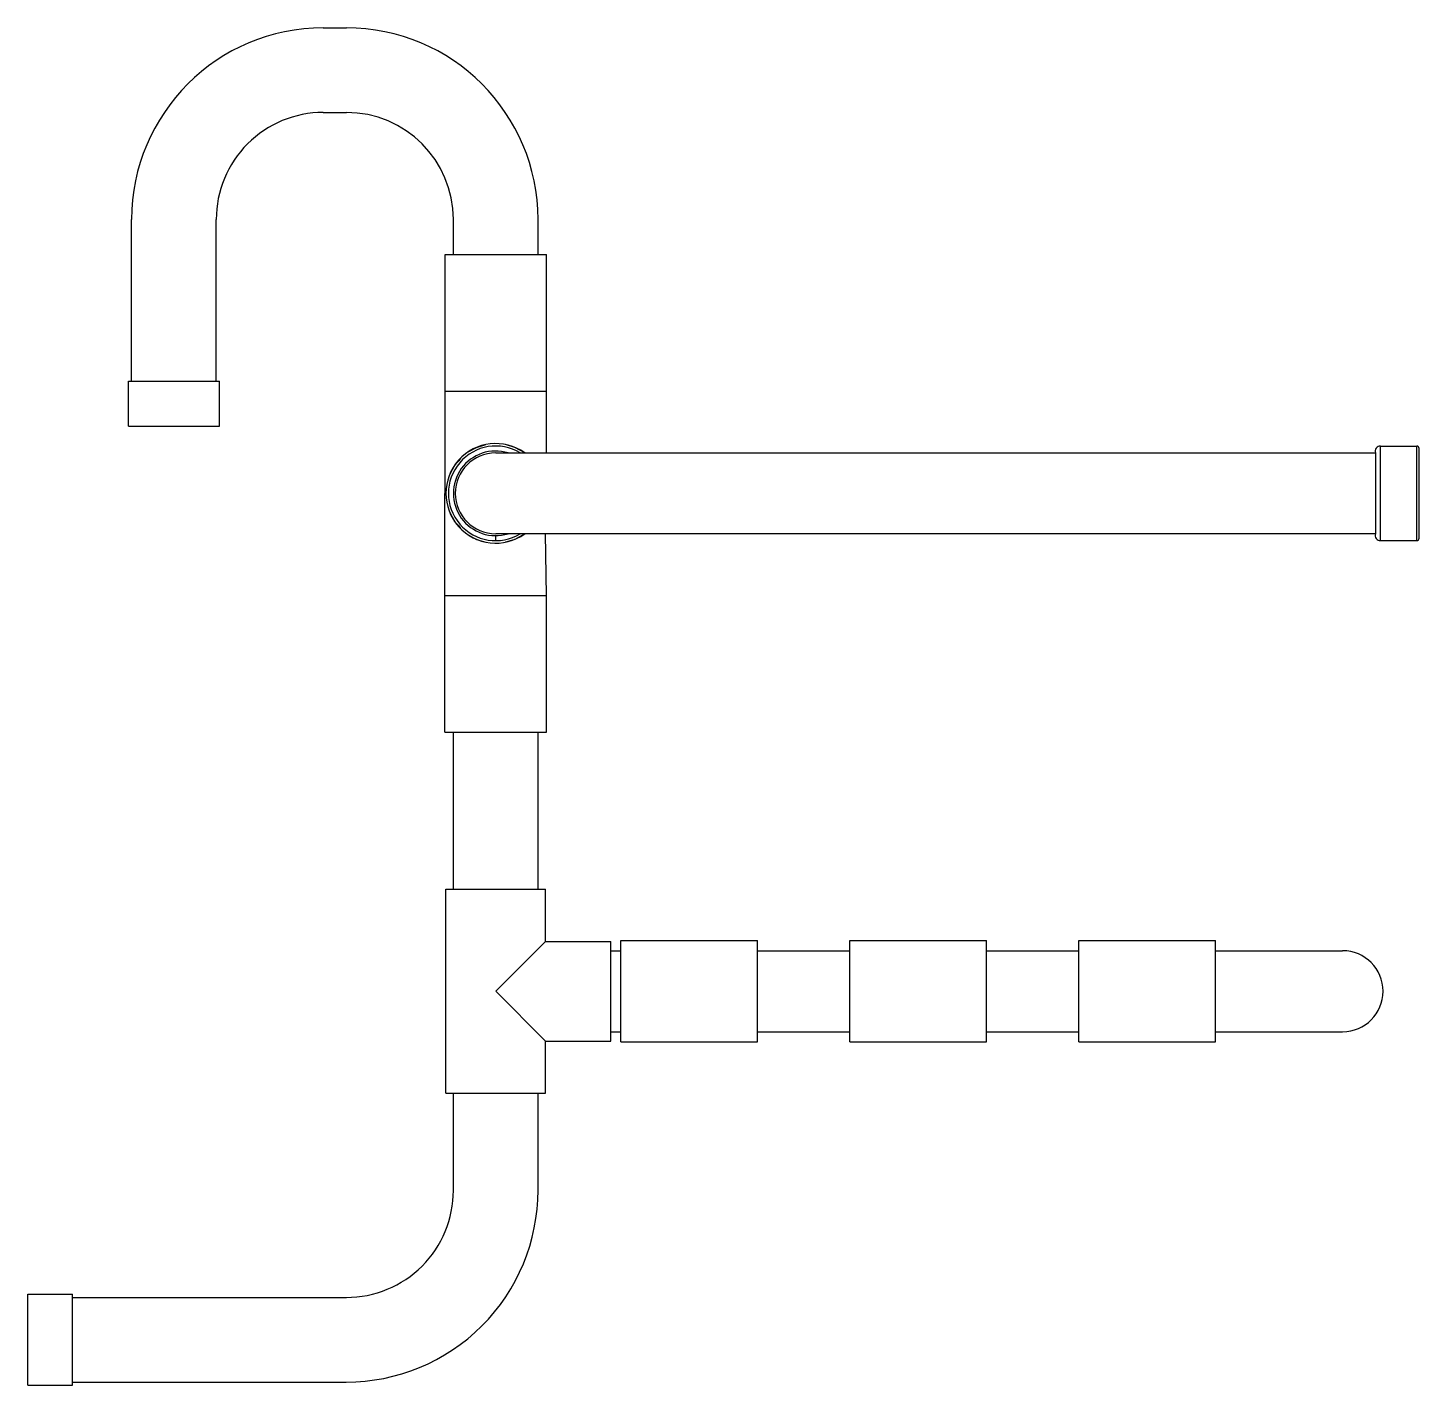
# Model space of a CAD drawing. Extents: x 0.319 to 0.884, y 87.628 to 88.179.
import ezdxf

# ---------------------------------------------------------------- set-up
doc = ezdxf.new("R2010")
doc.units = 0
doc.header["$LTSCALE"] = 0.377450967602351
doc.header["$MEASUREMENT"] = 0
doc.linetypes.add('CONTINU', pattern=[0])
doc.layers.get('0').update_dxf_attribs({"linetype": 'CONTINUOUS'})

msp = doc.modelspace()

# ---------------------------------------------------------------- linework, layer by layer
at = {"linetype": 'CONTINU'}
for p, q in [((0.3614445689359845, 88.03539542545157), (0.3614445367962951, 88.10111238722854)), ((0.3958195831982827, 88.03539542545157), (0.3958195799849867, 88.1011125781255)), ((0.492128297475559, 88.08695515711399), (0.4921282685484657, 88.10111272401522)), ((0.5265032988819539, 88.08695515711399), (0.52650331173755, 88.10111255369802)), ((0.3601807822141016, 88.03539542545157), (0.3970833570642622, 88.03539542545157)), ((0.3601807822141015, 88.0171969172259), (0.3601807822141016, 88.03539542545157)), ((0.3970833313524555, 88.0171969172259), (0.3970833570642622, 88.03539542545157)), ((0.488726824718438, 87.94844688870131), (0.4887524208219869, 88.03135131822627)), ((0.3601807822141015, 88.0171969172259), (0.3970833313524555, 88.0171969172259))]:
    msp.add_line(p, q, dxfattribs=at)
at = {"linetype": 'CONTINUOUS'}
for p, q in [((0.4887524208219869, 88.08695515711396), (0.529970420821987, 88.08695515711399)), ((0.4887524208219868, 88.03135131822627), (0.4887524208219869, 88.08695515711396)), ((0.5299704208219869, 88.00632832176356), (0.529970420821987, 88.08695515711399)), ((0.4887524208219868, 88.03135131822627), (0.5299704208219869, 88.03135131822627)), ((0.8687388798225546, 87.97068960346378), (0.8687388798225546, 88.00910860346379)), ((0.8687388798225546, 88.00910860346379), (0.8834098798225544, 88.00910860346377)), ((0.8833988798225546, 87.97068960346378), (0.8833988798225546, 88.00910860346379)), ((0.8844098798225547, 87.97168960346379), (0.8844098798225544, 88.00810860346377)), ((0.8687388798225546, 87.97068960346378), (0.8834098798225547, 87.97068960346378))]:
    msp.add_line(p, q, dxfattribs=at)
at = {"linetype": 'CONTINU'}
for points in [[(0.4392938772852216, 88.17896162405486, 0.4142131723622369), (0.3614445367962951, 88.10111238722854)], [(0.4392950466536971, 88.14458663227467, 0.4142198025614536), (0.3958195799849867, 88.1011125781255)], [(0.5211045745114249, 88.00632768254404, 1.948399165645067), (0.5211048085824419, 87.97347079519513)], [(0.5192714322355392, 88.00632757292315, 1.775288989780118), (0.5192715864597042, 87.97347072746429)], [(0.5143645684484436, 88.00632832134254, 1.353443629932301), (0.5143645684484429, 87.97346988558503)], [(0.5093158753141764, 88.00632832120634, 0.9999999999999999), (0.5093158753141764, 87.97346988572123)], [(0.8533104407994002, 87.7712640600366, 0.9999999999999999), (0.8533104407994002, 87.80412244731207)], [(0.4485833150697859, 87.6289616079805, 0.4145987835965091), (0.5265032988819539, 87.70684246211559)], [(0.4486540676681368, 87.6633366222428, 0.4142136422241267), (0.4921282974755574, 87.70681086390253)]]:
    msp.add_lwpolyline(points, format="xyb", dxfattribs=at)
for points in [[(0.4392938772852216, 88.17896162405486), (0.4486552365653715, 88.17896159190613)], [(0.4392950466536971, 88.14458663227467), (0.4486562211538198, 88.14458658724139)], [(0.4980813970715939, 88.00671159103862), (0.5015778042469251, 88.0085804794189)], [(0.5015778042469251, 88.0085804794189), (0.5053710413744613, 88.009731185615)], [(0.517054030539764, 88.00858046363936), (0.5132607446076258, 88.00973113419138)], [(0.5211045745114249, 88.00632768254404), (0.517054030539764, 88.00858046363936)], [(0.5093158753141764, 88.00632832120634), (0.8667148798225546, 88.00632833084826), (0.8667148798225545, 87.9734698760793), (0.5093158753141764, 87.97346988572123)], [(0.4925234172367458, 88.0011633431226), (0.4906345122149814, 87.99763717453104)], [(0.4906325516897221, 87.98216576336897), (0.4925232629659058, 87.97863506949943)], [(0.4980814099274972, 87.97308666731257), (0.5015778042469251, 87.97121772750869)], [(0.5211048085824419, 87.97347079519513), (0.5170539785211862, 87.97121772750869)], [(0.5299446956468955, 87.94844688870131), (0.5295364821481575, 87.97346992750292)], [(0.5015778042469251, 87.97121772750869), (0.5053710478024129, 87.97006702131259)], [(0.5093158945980315, 87.97068953307806), (0.5093158945980315, 87.97271167989618)], [(0.5170539785211862, 87.97121772750869), (0.513260722109795, 87.9700670727362)], [(0.488726824718438, 87.94844688870131), (0.5299446956468955, 87.94844688870131)], [(0.4887268568581964, 87.89284027293846), (0.488726824718438, 87.94844688870131)], [(0.5299446956468955, 87.89284027293846), (0.5299446956468955, 87.94844688870131)], [(0.4887268568581964, 87.89284027293846), (0.5299446956468955, 87.89284027293846)], [(0.492128297475559, 87.82914544272501), (0.492128297475559, 87.89284027293846)], [(0.5265032988819539, 87.82914544272501), (0.5265032988819539, 87.89284027293846)], [(0.4890952106286304, 87.82914544272501), (0.5295363889428583, 87.82914544272501)], [(0.4890952106286304, 87.74624101320005), (0.4890952106286304, 87.82914544272501)], [(0.52953639537081, 87.80791381551265), (0.5295363889428583, 87.82914544272501)], [(0.5093158046067081, 87.78769322796252), (0.52953639537081, 87.80791381551265)], [(0.52953639537081, 87.80791381551265), (0.5560677337478748, 87.80791381551265)], [(0.5560677337478748, 87.7674726404124), (0.5560677337478748, 87.80791381551265)], [(0.5560677337478748, 87.804122455347), (0.5601118514185988, 87.804122455347)], [(0.5601118514185988, 87.8083220418673), (0.6157184695919271, 87.8083220418673)], [(0.5601118514185988, 87.7671041902227), (0.5601118514185988, 87.8083220418673)], [(0.6157184695919271, 87.7671042159345), (0.6157184695919271, 87.8083220418673)], [(0.6157184695919271, 87.804122455347), (0.653126606054888, 87.804122455347)], [(0.6531265610592264, 87.8083220418673), (0.7087331703941212, 87.80832199044369)], [(0.6531265610592264, 87.7671041902227), (0.6531265610592264, 87.8083220418673)], [(0.7087331703941212, 87.7671042159345), (0.7087331703941212, 87.80832199044369)], [(0.7087331703941212, 87.804122455347), (0.7461412650753964, 87.804122455347)], [(0.7461412650753964, 87.8083220418673), (0.8017478808382429, 87.80832199044369)], [(0.7461412650753964, 87.7671041902227), (0.7461412650753964, 87.8083220418673)], [(0.8017478808382429, 87.7671042159345), (0.8017478808382429, 87.80832199044369)], [(0.8017478808382429, 87.804122455347), (0.8533104407994002, 87.80412244731207)], [(0.5093158046067081, 87.78769322796252), (0.5295363889428583, 87.7674726404124)], [(0.5560677337478748, 87.77126400057804), (0.5601118514185988, 87.77126400057804)], [(0.6157184406661446, 87.77126400057804), (0.6531265610592264, 87.77126400057804)], [(0.7087331703941212, 87.77126400057804), (0.7461413164990097, 87.77126400057804)], [(0.8017478551264362, 87.77126400057804), (0.8533104407994002, 87.7712640600366)], [(0.5295363889428583, 87.7674726404124), (0.5560677337478748, 87.7674726404124)], [(0.5295363889428583, 87.74624101320005), (0.5295363889428583, 87.7674726404124)], [(0.5601118514185988, 87.7671041902227), (0.6157184695919271, 87.7671042159345)], [(0.6531265610592264, 87.7671041902227), (0.7087331703941212, 87.7671042159345)], [(0.7461412650753964, 87.7671041902227), (0.8017478808382429, 87.7671042159345)], [(0.4890952106286304, 87.74624101320005), (0.5295363889428583, 87.74624101320005)], [(0.4921282974755574, 87.70681086390253), (0.492128297475559, 87.74624109033546)], [(0.5265032988819539, 87.70684246211559), (0.5265032988819539, 87.74624103891185)], [(0.3192846238387625, 87.66460039610877), (0.3374831577762373, 87.66460039610877)], [(0.3192846238387625, 87.62769787268222), (0.3192846238387625, 87.66460039610877)], [(0.3374831577762373, 87.62769787268222), (0.3374831577762373, 87.66460039610877)], [(0.3374831577762373, 87.66333660938689), (0.4486540676681368, 87.6633366222428)], [(0.3374831577762373, 87.6289616079805), (0.4485833150697859, 87.6289616079805)], [(0.3192846238387625, 87.62769787268222), (0.3374831577762373, 87.62769787268222)]]:
    msp.add_lwpolyline(points, dxfattribs=at)
for centre, radius, start, end in [((0.4486540548122327, 88.10111233498947), 0.07784925692562457, 0.0001609659147654709, 89.99913024902285), ((0.4486540676681422, 88.10111238641309), 0.04347420088163434, 0.0004449346250615008, 89.99716186524151)]:
    msp.add_arc(centre, radius, start, end, dxfattribs=at)
at = {"linetype": 'CONTINUOUS'}
for centre, radius, start, end in [((0.8685526896623625, 88.00711728901743), 0.002, 84.65830998666995, 203.2334898639286), ((0.8834098798225544, 88.00810860346377), 0.001, 0, 90), ((0.8685526896623625, 87.97268091791014), 0.002, 156.7665101360714, 275.34169001333), ((0.8834098798225547, 87.97168960346379), 0.001, 270, 3.307776868722058e-13)]:
    msp.add_arc(centre, radius, start, end, dxfattribs=at)
at = {"linetype": 'CONTINU'}
for points in [[(0.4950062842766486, 88.00418571457409), (0.4939461800593246, 88.00241052001736), (0.4933853926997537, 88.00245330446369), (0.4925030856256145, 88.00113305461433)], [(0.4906327702400789, 87.98216524913283), (0.4906333551836808, 87.98216380927165), (0.4906339401272828, 87.9821624208341), (0.4906345122149814, 87.98216103239653)], [(0.4906398152751089, 87.9821481764932), (0.4906380925840614, 87.98215234180587), (0.4906363184694006, 87.9821566613894), (0.4906345122149814, 87.98216103239653)], [(0.4925030856256145, 87.97866515231324), (0.493381902321997, 87.97734824499877), (0.4939345197549956, 87.97742954573148), (0.4950062714207452, 87.97561254377709)]]:
    msp.add_open_spline(points, degree=3, dxfattribs=at)

doc.saveas('drawing.dxf')
